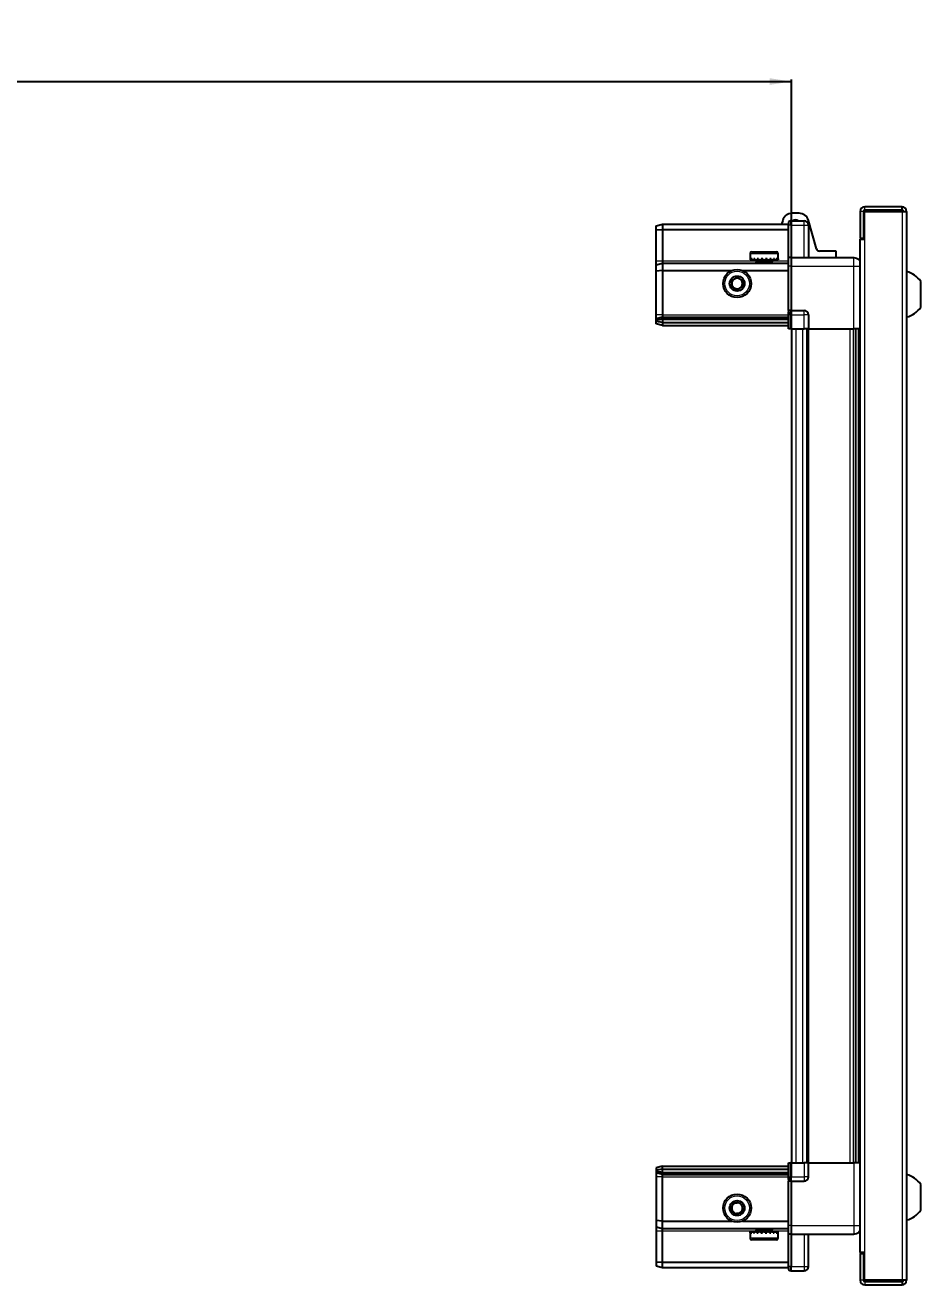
# Model space of a CAD drawing. Header units: millimetres. Extents: x 1256 to 5625, y -75 to 1869.
# Drawn here: x 3602 to 4016, y 1198 to 1781 of the extents above; entities that cross this region are included whole.
import ezdxf

# ---------------------------------------------------------------- set-up
doc = ezdxf.new("R2010")
doc.units = ezdxf.units.MM
doc.layers.add('FORMAT', color=7, linetype='Continuous')
doc.styles.add('SLDTEXTSTYLE0', font='TXT', dxfattribs={"width": 0.75})
doc.dimstyles.new('SLDDIMSTYLE0', dxfattribs={"dimtxt": 20, "dimasz": 10, "dimexe": 0, "dimexo": 0.0625, "dimgap": 5, "dimtad": 2, "dimdec": 1, "dimrnd": 1e-09, "dimzin": 12, "dimdsep": 46, "dimtxsty": 'SLDTEXTSTYLE0', "dimsah": 1, "dimcen": 0.09, "dimadec": 0, "dimazin": 3, "dimtfac": 1, "dimtofl": 0, "dimtmove": 0, "dimatfit": 3, "dimfxl": 0, "dimfrac": 2, "dimtolj": 1, "dimtzin": 12, "dimarcsym": 0})

# ---------------------------------------------------------------- blocks, each defined once
blk = doc.blocks.new('_D_5')
at = {"layer": 'FORMAT'}
for p, q in [((3056.46, 1640.11), (3056.46, 1755.6)), ((3956.46, 1640.11), (3956.46, 1755.6)), ((3056.46, 1754.6), (3956.46, 1754.6))]:
    blk.add_line(p, q, dxfattribs=at)
for points in [[(3056.46, 1754.6), (3066.46, 1753.07), (3066.46, 1756.14)], [(3956.46, 1754.6), (3946.46, 1756.14), (3946.46, 1753.07)]]:
    blk.add_solid(points, dxfattribs=at)
at = {"layer": 'FORMAT', "insert": (3484.29, 1780.39), "char_height": 20, "attachment_point": 1, "style": 'SLDTEXTSTYLE0'}
blk.add_mtext('900', dxfattribs=at)

msp = doc.modelspace()

# ---------------------------------------------------------------- linework, layer by layer
at = {"color": 7, "linetype": 'Continuous', "lineweight": 25}
for p, q in [((3960, 1693.6), (3956.77, 1693.6)), ((3988.31, 1694.5), (3988.31, 1682.1)), ((3989.81, 1694.5), (3989.81, 1682.1)), ((3990.31, 1681.6), (3990.31, 1694.5)), ((3990.31, 1694.5), (4007.71, 1694.5)), ((4007.71, 1696.6), (3990.41, 1696.6)), ((4007.71, 1695.1), (3990.41, 1695.1)), ((4007.71, 1695.1), (4007.71, 1696.6)), ((4007.71, 1694.5), (4009.81, 1694.5)), ((4009.81, 1694.5), (4009.81, 1199.7)), ((3893.81, 1687.8), (3896.81, 1688.6)), ((3893.81, 1685.95), (3893.81, 1687.8)), ((3893.81, 1685.95), (3896.81, 1686.1)), ((3893.81, 1671.6), (3893.81, 1685.95)), ((3896.81, 1688.6), (3896.81, 1686.1)), ((3896.81, 1688.6), (3955.11, 1688.6)), ((3896.81, 1686.1), (3896.81, 1671.6)), ((3896.81, 1686.1), (3955.11, 1686.1)), ((3952.44, 1690.34), (3951.95, 1688.6)), ((3955.98, 1690.1), (3955.11, 1689.6)), ((3955.11, 1689.6), (3955.11, 1688.1)), ((3955.11, 1673.3), (3955.11, 1688.1)), ((3956.31, 1690.1), (3955.98, 1690.1)), ((3956.31, 1688.1), (3956.31, 1690.1)), ((3956.31, 1690.1), (3962.31, 1690.1)), ((3956.31, 1688.1), (3956.31, 1673.3)), ((3964.31, 1688.1), (3964.31, 1673.1)), ((3968.09, 1677.19), (3964.32, 1690.34)), ((3988.21, 1681.6), (3988.21, 1212.6)), ((3988.21, 1681.6), (3990.31, 1681.6)), ((3988.31, 1682.1), (3989.81, 1682.1)), ((3937.31, 1675), (3937.31, 1672.1)), ((3938.11, 1675.8), (3949.51, 1675.8)), ((3950.31, 1672.1), (3950.31, 1675)), ((3977.26, 1676.1), (3969.53, 1676.1)), ((3977.26, 1673.1), (3977.26, 1676.1)), ((3893.81, 1669.8), (3893.81, 1671.6)), ((3893.81, 1669.8), (3896.81, 1670.6)), ((3893.81, 1666.77), (3893.81, 1669.8)), ((3896.81, 1671.6), (3896.81, 1670.6)), ((3896.81, 1670.6), (3896.81, 1667.1)), ((3896.81, 1670.6), (3955.11, 1670.6)), ((3937.31, 1672.1), (3937.35, 1672.1)), ((3937.47, 1672.6), (3937.35, 1672.6)), ((3937.35, 1672.6), (3937.35, 1672.1)), ((3937.35, 1672.1), (3937.47, 1672.1)), ((3937.47, 1672.6), (3937.47, 1672.1)), ((3937.47, 1672.1), (3937.88, 1672.1)), ((3938.22, 1672.6), (3937.88, 1672.6)), ((3937.88, 1672.6), (3937.88, 1672.1)), ((3937.88, 1672.1), (3938.22, 1672.1)), ((3938.22, 1672.6), (3938.22, 1672.1)), ((3938.22, 1672.1), (3938.99, 1672.1)), ((3939.52, 1672.6), (3938.99, 1672.6)), ((3938.99, 1672.6), (3938.99, 1672.1)), ((3938.99, 1672.1), (3939.52, 1672.1)), ((3939.41, 1672.1), (3939.41, 1672)), ((3939.41, 1672), (3948.21, 1672)), ((3939.52, 1672.6), (3939.52, 1672.1)), ((3939.52, 1672.1), (3940.57, 1672.1)), ((3939.81, 1671.6), (3940.5, 1671.12)), ((3939.81, 1671.6), (3947.81, 1671.6)), ((3940.5, 1671.12), (3939.81, 1670.64)), ((3939.81, 1670.64), (3939.81, 1670.6)), ((3939.81, 1670.64), (3947.81, 1670.64)), ((3940.5, 1671.12), (3947.12, 1671.12)), ((3941.23, 1672.6), (3940.57, 1672.6)), ((3940.57, 1672.6), (3940.57, 1672.1)), ((3940.57, 1672.1), (3941.23, 1672.1)), ((3941.23, 1672.6), (3941.23, 1672.1)), ((3941.23, 1672.1), (3942.47, 1672.1)), ((3943.2, 1672.6), (3942.47, 1672.6)), ((3942.47, 1672.6), (3942.47, 1672.1)), ((3942.47, 1672.1), (3942.91, 1672.1)), ((3942.91, 1672.6), (3942.91, 1672.1)), ((3943.2, 1672.6), (3943.2, 1672.1)), ((3943.2, 1672.1), (3944.5, 1672.1)), ((3945.23, 1672.6), (3944.5, 1672.6)), ((3944.5, 1672.6), (3944.5, 1672.1)), ((3944.77, 1672.6), (3944.77, 1672.1)), ((3944.77, 1672.1), (3945.23, 1672.1)), ((3945.23, 1672.6), (3945.23, 1672.1)), ((3945.23, 1672.1), (3946.47, 1672.1)), ((3947.12, 1672.6), (3946.47, 1672.6)), ((3946.47, 1672.6), (3946.47, 1672.1)), ((3946.47, 1672.1), (3947.12, 1672.1)), ((3947.12, 1672.6), (3947.12, 1672.1)), ((3947.12, 1672.1), (3948.17, 1672.1)), ((3947.12, 1671.12), (3947.81, 1671.6)), ((3947.81, 1670.64), (3947.12, 1671.12)), ((3947.81, 1670.6), (3947.81, 1670.64)), ((3948.69, 1672.6), (3948.17, 1672.6)), ((3948.17, 1672.6), (3948.17, 1672.1)), ((3948.17, 1672.1), (3948.69, 1672.1)), ((3948.21, 1672), (3948.21, 1672.1)), ((3948.69, 1672.6), (3948.69, 1672.1)), ((3948.69, 1672.1), (3949.45, 1672.1)), ((3949.78, 1672.6), (3949.45, 1672.6)), ((3949.45, 1672.6), (3949.45, 1672.1)), ((3949.45, 1672.1), (3949.78, 1672.1)), ((3949.78, 1672.6), (3949.78, 1672.1)), ((3949.78, 1672.1), (3950.17, 1672.1)), ((3950.28, 1672.6), (3950.17, 1672.6)), ((3950.17, 1672.6), (3950.17, 1672.1)), ((3950.17, 1672.1), (3950.28, 1672.1)), ((3950.28, 1672.6), (3950.28, 1672.1)), ((3950.28, 1672.1), (3950.31, 1672.1)), ((3955.11, 1673.1), (3955.11, 1673.3)), ((3956.31, 1673.1), (3955.11, 1673.1)), ((3955.11, 1669.1), (3955.11, 1673.1)), ((3955.11, 1648.8), (3955.11, 1669.1)), ((3956.31, 1673.3), (3956.31, 1673.1)), ((3956.31, 1673.1), (3956.31, 1669.1)), ((3956.31, 1673.1), (3985.31, 1673.1)), ((3956.31, 1669.1), (3956.31, 1648.8)), ((3896.81, 1667.1), (3893.81, 1666.77)), ((3893.81, 1646.6), (3893.81, 1666.77)), ((3896.81, 1667.1), (3896.81, 1646.6)), ((3896.81, 1667.1), (3928.81, 1667.1)), ((3933.81, 1667.1), (3955.11, 1667.1)), ((4016.41, 1650.1), (4016.41, 1662.1)), ((3893.81, 1644.8), (3893.81, 1646.6)), ((3896.81, 1645.6), (3893.81, 1644.8)), ((3893.81, 1644.06), (3893.81, 1644.8)), ((3896.81, 1644.6), (3893.81, 1644.06)), ((3896.81, 1646.6), (3896.81, 1645.6)), ((3896.81, 1645.6), (3896.81, 1644.6)), ((3896.81, 1645.6), (3955.11, 1645.6)), ((3896.81, 1644.6), (3896.81, 1643.1)), ((3896.81, 1644.6), (3955.11, 1644.6)), ((3955.11, 1648.6), (3955.11, 1648.8)), ((3956.31, 1648.6), (3955.11, 1648.6)), ((3955.11, 1648.6), (3955.11, 1647.93)), ((3955.11, 1640.1), (3955.11, 1647.93)), ((3955.98, 1646.6), (3955.98, 1640.1)), ((3956.31, 1648.8), (3956.31, 1648.6)), ((3956.31, 1646.6), (3956.31, 1648.6)), ((3956.31, 1646.6), (3956.31, 1648.6)), ((3956.31, 1648.6), (3962.31, 1648.6)), ((3956.31, 1646.6), (3956.31, 1640.1)), ((3964.31, 1646.6), (3964.31, 1640.1)), ((3893.81, 1643.56), (3893.81, 1644.06)), ((3893.81, 1642.41), (3893.81, 1643.56)), ((3896.81, 1643.1), (3893.81, 1643.56)), ((3896.81, 1641.6), (3893.81, 1642.41)), ((3896.81, 1643.1), (3955.11, 1643.1)), ((3896.81, 1643.1), (3896.81, 1641.6)), ((3896.81, 1641.6), (3955.11, 1641.6)), ((3955.98, 1640.1), (3955.11, 1640.1)), ((3956.31, 1640.1), (3955.98, 1640.1)), ((3956.31, 1640.1), (3962.31, 1640.1)), ((3956.46, 1640.1), (3956.46, 1254.1)), ((3964.31, 1640.1), (3962.31, 1640.1)), ((3963.66, 1640.1), (3963.66, 1254.1)), ((3964.31, 1640.1), (3985.31, 1640.1)), ((3986.33, 1254.1), (3986.33, 1640.1)), ((3986.37, 1254.1), (3986.37, 1640.1)), ((3988.16, 1640.1), (3988.16, 1254.1)), ((3955.11, 1246.28), (3955.11, 1254.1)), ((3955.11, 1254.1), (3955.98, 1254.1)), ((3955.98, 1254.1), (3955.98, 1254.1)), ((3955.98, 1254.1), (3955.98, 1247.6)), ((3956.31, 1254.1), (3955.98, 1254.1)), ((3956.31, 1254.1), (3956.31, 1247.6)), ((3956.31, 1254.1), (3956.31, 1254.1)), ((3956.31, 1254.1), (3956.31, 1247.6)), ((3956.31, 1254.1), (3962.31, 1254.1)), ((3964.31, 1254.1), (3962.31, 1254.1)), ((3964.31, 1247.6), (3964.31, 1254.1)), ((3964.31, 1254.1), (3985.31, 1254.1)), ((3896.81, 1252.6), (3893.81, 1251.8)), ((3893.81, 1251.8), (3893.81, 1250.65)), ((3896.81, 1251.1), (3893.81, 1250.65)), ((3893.81, 1250.65), (3893.81, 1250.15)), ((3896.81, 1249.6), (3893.81, 1250.15)), ((3893.81, 1250.15), (3893.81, 1249.41)), ((3896.81, 1248.6), (3893.81, 1249.41)), ((3893.81, 1249.41), (3893.81, 1247.6)), ((3896.81, 1251.1), (3896.81, 1252.6)), ((3896.81, 1252.6), (3955.11, 1252.6)), ((3896.81, 1251.1), (3955.11, 1251.1)), ((3896.81, 1249.6), (3896.81, 1251.1)), ((3896.81, 1249.6), (3955.11, 1249.6)), ((3896.81, 1248.6), (3896.81, 1249.6)), ((3896.81, 1248.6), (3955.11, 1248.6)), ((3896.81, 1247.6), (3896.81, 1248.6)), ((3893.81, 1247.6), (3893.81, 1227.44)), ((3896.81, 1227.1), (3896.81, 1247.6)), ((3955.11, 1246.28), (3955.11, 1245.6)), ((3956.31, 1245.6), (3955.11, 1245.6)), ((3955.11, 1245.4), (3955.11, 1245.6)), ((3955.11, 1225.1), (3955.11, 1245.4)), ((3956.31, 1245.6), (3956.31, 1247.6)), ((3956.31, 1245.6), (3956.31, 1245.4)), ((3956.31, 1245.6), (3962.31, 1245.6)), ((3956.31, 1245.4), (3956.31, 1225.1)), ((4016.41, 1232.1), (4016.41, 1244.1)), ((3896.81, 1227.1), (3893.81, 1227.44)), ((3893.81, 1227.44), (3893.81, 1224.41)), ((3896.81, 1227.1), (3928.81, 1227.1)), ((3896.81, 1223.6), (3896.81, 1227.1)), ((3933.81, 1227.1), (3955.11, 1227.1)), ((3955.11, 1221.1), (3955.11, 1225.1)), ((3956.31, 1225.1), (3956.31, 1221.1)), ((3893.81, 1224.41), (3896.81, 1223.6)), ((3893.81, 1224.41), (3893.81, 1222.6)), ((3893.81, 1222.6), (3893.81, 1208.26)), ((3896.81, 1223.6), (3955.11, 1223.6)), ((3896.81, 1222.6), (3896.81, 1223.6)), ((3896.81, 1208.1), (3896.81, 1222.6)), ((3937.31, 1222.1), (3937.31, 1219.2)), ((3937.33, 1222.1), (3937.31, 1222.1)), ((3937.33, 1221.6), (3937.33, 1222.1)), ((3937.43, 1222.1), (3937.33, 1222.1)), ((3937.33, 1221.6), (3937.43, 1221.6)), ((3937.43, 1221.6), (3937.43, 1222.1)), ((3937.8, 1222.1), (3937.43, 1222.1)), ((3937.8, 1221.6), (3937.8, 1222.1)), ((3938.12, 1222.1), (3937.8, 1222.1)), ((3937.8, 1221.6), (3938.12, 1221.6)), ((3938.12, 1221.6), (3938.12, 1222.1)), ((3938.86, 1222.1), (3938.12, 1222.1)), ((3938.86, 1221.6), (3938.86, 1222.1)), ((3939.37, 1222.1), (3938.86, 1222.1)), ((3938.86, 1221.6), (3939.37, 1221.6)), ((3939.37, 1221.6), (3939.37, 1222.1)), ((3940.4, 1222.1), (3939.37, 1222.1)), ((3939.41, 1222.2), (3939.41, 1222.1)), ((3948.21, 1222.2), (3939.41, 1222.2)), ((3939.81, 1223.6), (3939.81, 1223.57)), ((3939.81, 1223.57), (3940.5, 1223.09)), ((3947.81, 1223.57), (3939.81, 1223.57)), ((3940.5, 1223.09), (3939.81, 1222.6)), ((3947.81, 1222.6), (3939.81, 1222.6)), ((3940.4, 1221.6), (3940.4, 1222.1)), ((3941.05, 1222.1), (3940.4, 1222.1)), ((3940.4, 1221.6), (3941.05, 1221.6)), ((3947.12, 1223.09), (3940.5, 1223.09)), ((3941.05, 1221.6), (3941.05, 1222.1)), ((3942.28, 1222.1), (3941.05, 1222.1)), ((3942.28, 1221.6), (3942.28, 1222.1)), ((3942.77, 1222.1), (3942.28, 1222.1)), ((3942.28, 1221.6), (3943, 1221.6)), ((3942.77, 1221.6), (3942.77, 1222.1)), ((3943, 1221.6), (3943, 1222.1)), ((3944.3, 1222.1), (3943, 1222.1)), ((3944.3, 1221.6), (3944.3, 1222.1)), ((3944.3, 1221.6), (3945.04, 1221.6)), ((3944.64, 1221.6), (3944.64, 1222.1)), ((3945.04, 1222.1), (3944.64, 1222.1)), ((3945.04, 1221.6), (3945.04, 1222.1)), ((3946.28, 1222.1), (3945.04, 1222.1)), ((3946.28, 1221.6), (3946.28, 1222.1)), ((3946.95, 1222.1), (3946.28, 1222.1)), ((3946.28, 1221.6), (3946.95, 1221.6)), ((3946.95, 1221.6), (3946.95, 1222.1)), ((3948.02, 1222.1), (3946.95, 1222.1)), ((3947.12, 1223.09), (3947.81, 1223.57)), ((3947.81, 1222.6), (3947.12, 1223.09)), ((3947.81, 1223.57), (3947.81, 1223.6)), ((3948.02, 1221.6), (3948.02, 1222.1)), ((3948.55, 1222.1), (3948.02, 1222.1)), ((3948.02, 1221.6), (3948.55, 1221.6)), ((3948.21, 1222.1), (3948.21, 1222.2)), ((3948.55, 1221.6), (3948.55, 1222.1)), ((3949.34, 1222.1), (3948.55, 1222.1)), ((3949.34, 1221.6), (3949.34, 1222.1)), ((3949.7, 1222.1), (3949.34, 1222.1)), ((3949.34, 1221.6), (3949.7, 1221.6)), ((3949.7, 1221.6), (3949.7, 1222.1)), ((3950.13, 1222.1), (3949.7, 1222.1)), ((3950.13, 1221.6), (3950.13, 1222.1)), ((3950.26, 1222.1), (3950.13, 1222.1)), ((3950.13, 1221.6), (3950.26, 1221.6)), ((3950.26, 1221.6), (3950.26, 1222.1)), ((3950.31, 1222.1), (3950.26, 1222.1)), ((3950.31, 1219.2), (3950.31, 1222.1)), ((3956.31, 1221.1), (3955.11, 1221.1)), ((3955.11, 1220.9), (3955.11, 1221.1)), ((3955.11, 1206.1), (3955.11, 1220.9)), ((3956.31, 1221.1), (3956.31, 1220.9)), ((3956.31, 1221.1), (3985.31, 1221.1)), ((3956.31, 1220.9), (3956.31, 1206.1)), ((3956.31, 1220.9), (3956.31, 1206.1)), ((3964.31, 1206.1), (3964.31, 1221.1)), ((3949.51, 1218.4), (3938.11, 1218.4)), ((3893.81, 1208.26), (3896.81, 1208.1)), ((3893.81, 1208.26), (3893.81, 1206.41)), ((3896.81, 1208.1), (3955.11, 1208.1)), ((3896.81, 1205.6), (3896.81, 1208.1)), ((3990.31, 1212.6), (3988.21, 1212.6)), ((3988.31, 1212.1), (3989.81, 1212.1)), ((3988.31, 1212.1), (3988.31, 1199.7)), ((3989.81, 1212.1), (3989.81, 1199.7)), ((3990.31, 1199.7), (3990.31, 1212.6)), ((3893.81, 1206.41), (3896.81, 1205.6)), ((3896.81, 1205.6), (3955.11, 1205.6)), ((3955.11, 1206.1), (3955.11, 1204.6)), ((3955.11, 1204.6), (3955.98, 1204.1)), ((3956.31, 1204.1), (3955.98, 1204.1)), ((3956.31, 1204.1), (3956.31, 1206.1)), ((3956.31, 1204.1), (3962.31, 1204.1)), ((4007.71, 1199.7), (3990.31, 1199.7)), ((3990.41, 1199.1), (4007.71, 1199.1)), ((3990.41, 1197.6), (4007.71, 1197.6)), ((4009.81, 1199.7), (4007.71, 1199.7)), ((4007.71, 1199.1), (4007.71, 1197.6))]:
    msp.add_line(p, q, dxfattribs=at)
at = {"color": 8, "linetype": 'Continuous', "lineweight": 18}
for p, q in [((3989.81, 1694.5), (3988.31, 1694.5)), ((3990.41, 1695.1), (3990.41, 1696.6)), ((4007.71, 1694.5), (4007.71, 1199.7)), ((3956.31, 1688.1), (3955.11, 1688.1)), ((3956.31, 1688.1), (3962.31, 1688.1)), ((3962.31, 1688.1), (3962.31, 1690.1)), ((3962.31, 1688.1), (3964.31, 1688.1)), ((3962.31, 1673.1), (3962.31, 1688.1)), ((3990.31, 1681.6), (3990.31, 1212.6)), ((3937.31, 1675), (3950.31, 1675)), ((3893.81, 1671.6), (3896.81, 1671.6)), ((3896.81, 1671.6), (3939.81, 1671.6)), ((3947.81, 1671.6), (3955.11, 1671.6)), ((3955.11, 1673.3), (3956.31, 1673.3)), ((3956.31, 1669.1), (3955.11, 1669.1)), ((3956.31, 1669.1), (3985.31, 1669.1)), ((3985.31, 1640.1), (3985.31, 1669.1)), ((3896.81, 1646.6), (3893.81, 1646.6)), ((3896.81, 1646.6), (3955.11, 1646.6)), ((3955.11, 1648.8), (3956.31, 1648.8)), ((3956.31, 1646.6), (3955.98, 1646.6)), ((3956.31, 1646.6), (3962.31, 1646.6)), ((3962.31, 1646.6), (3962.31, 1648.6)), ((3962.31, 1640.1), (3962.31, 1646.6)), ((3964.31, 1646.6), (3962.31, 1646.6)), ((3958.46, 1640.1), (3958.46, 1254.1)), ((3961.66, 1640.1), (3961.66, 1254.1)), ((3964.31, 1640.1), (3964.31, 1254.1)), ((3983.71, 1254.1), (3983.71, 1640.1)), ((3985.13, 1640.1), (3985.13, 1254.1)), ((3987.58, 1254.1), (3987.58, 1640.1)), ((3956.31, 1254.1), (3955.98, 1254.1)), ((3962.31, 1254.1), (3962.31, 1247.6)), ((3985.31, 1254.1), (3985.31, 1225.1)), ((3896.81, 1247.6), (3893.81, 1247.6)), ((3896.81, 1247.6), (3955.11, 1247.6)), ((3956.31, 1245.4), (3955.11, 1245.4)), ((3956.31, 1247.6), (3955.98, 1247.6)), ((3956.31, 1247.6), (3962.31, 1247.6)), ((3964.31, 1247.6), (3962.31, 1247.6)), ((3962.31, 1247.6), (3962.31, 1245.6)), ((3956.31, 1225.1), (3955.11, 1225.1)), ((3956.31, 1225.1), (3985.31, 1225.1)), ((3893.81, 1222.6), (3896.81, 1222.6)), ((3896.81, 1222.6), (3939.81, 1222.6)), ((3950.31, 1219.2), (3937.31, 1219.2)), ((3947.81, 1222.6), (3955.11, 1222.6)), ((3956.31, 1220.9), (3955.11, 1220.9)), ((3962.31, 1221.1), (3962.31, 1206.1)), ((3956.31, 1206.1), (3955.11, 1206.1)), ((3956.31, 1206.1), (3962.31, 1206.1)), ((3962.31, 1206.1), (3964.31, 1206.1)), ((3962.31, 1206.1), (3962.31, 1204.1)), ((3989.81, 1199.7), (3988.31, 1199.7)), ((3990.41, 1199.1), (3990.41, 1197.6))]:
    msp.add_line(p, q, dxfattribs=at)
at = {"color": 7, "linetype": 'Continuous', "lineweight": 25}
for centre, radius in [((3931.31, 1661.1), 6.5), ((3931.31, 1661.1), 3.46), ((3931.31, 1233.1), 6.5), ((3931.31, 1233.1), 3.46)]:
    msp.add_circle(centre, radius, dxfattribs=at)
at = {"color": 8, "linetype": 'Continuous', "lineweight": 18}
for centre in [(3931.31, 1661.1), (3931.31, 1233.1)]:
    msp.add_circle(centre, 5.7, dxfattribs=at)
at = {"color": 7, "linetype": 'Continuous', "lineweight": 25}
for centre, radius, start, end in [((3956.77, 1689.1), 4.5, 90, 164), ((3960, 1689.1), 4.5, 16, 90), ((3990.41, 1694.5), 2.1, 90, 180), ((3990.41, 1694.5), 0.6, 90, 180), ((4007.71, 1694.5), 2.1, 0, 90), ((4007.71, 1694.5), 0.6, 0, 90), ((3958.36, 1688.7), 1.9, 47.4631, 132.5369), ((3962.31, 1688.1), 2, 0, 90), ((3938.11, 1675), 0.8, 90, 180), ((3949.51, 1675), 0.8, 0, 90), ((3969.53, 1677.6), 1.5, 196, 270), ((3939.41, 1671.6), 0.4, 0, 90), ((3948.21, 1671.6), 0.4, 90, 180), ((3931.31, 1661.1), 2.5, 120.74103, 180.74103), ((3931.31, 1661.1), 2.5, 60.74103, 120.74103), ((3931.31, 1661.1), 2.5, 0.74103, 60.74103), ((4006.79, 1655.08), 11.91, 36.1266, 75.29965), ((3931.31, 1661.1), 2.5, 180.74103, 240.74103), ((3931.31, 1661.1), 2.5, 240.74103, 300.74103), ((3931.31, 1661.1), 2.5, 300.74103, 0.74103), ((3962.31, 1646.6), 2, 0, 90), ((4006.79, 1657.13), 11.91, 284.70035, 323.8734), ((4006.79, 1237.08), 11.91, 36.1266, 75.29965), ((3962.31, 1247.6), 2, 270, 0), ((3931.31, 1233.1), 2.5, 155.91157, 215.91157), ((3931.31, 1233.1), 2.5, 95.91157, 155.91157), ((3931.31, 1233.1), 2.5, 215.91157, 275.91157), ((3931.31, 1233.1), 2.5, 35.91157, 95.91157), ((3931.31, 1233.1), 2.5, 275.91157, 335.91157), ((3931.31, 1233.1), 2.5, 335.91157, 35.91157), ((4006.79, 1239.13), 11.91, 284.70035, 323.8734), ((3938.11, 1219.2), 0.8, 180, 270), ((3939.41, 1222.6), 0.4, 270, 0), ((3948.21, 1222.6), 0.4, 180, 270), ((3949.51, 1219.2), 0.8, 270, 0), ((3962.31, 1206.1), 2, 270, 0), ((3990.41, 1199.7), 2.1, 180, 270), ((3990.41, 1199.7), 0.6, 180, 270), ((4007.71, 1199.7), 0.6, 270, 0), ((4007.71, 1199.7), 2.1, 270, 0)]:
    msp.add_arc(centre, radius, start, end, dxfattribs=at)
for centre, start_param, end_param in [((3952.51, 1646.6), 0, 0.722734), ((3952.51, 1247.6), 5.560451, 6.283185)]:
    msp.add_ellipse(centre, major_axis=(3.46, 0), ratio=0.57735, start_param=start_param, end_param=end_param, dxfattribs=at)
for points, knots in [([(3985.31, 1673.1), (3985.75, 1673.06), (3986.43, 1672.99), (3987.24, 1672.55), (3987.8, 1672.11), (3988.08, 1671.74), (3988.21, 1671.56)], [0, 0, 0, 0, 0.3842982, 0.5911726, 0.8024372, 1, 1, 1, 1]), ([(3928.79, 1662.52), (3929.24, 1662.78), (3930.06, 1663.27), (3930.89, 1663.76), (3931.27, 1663.99)], [0, 0, 0, 0, 0.534686, 1, 1, 1, 1]), ([(3928.83, 1659.63), (3928.83, 1659.75), (3928.82, 1660.35), (3928.81, 1661.35), (3928.8, 1662.17), (3928.79, 1662.52)], [0, 0, 0, 0, 0.133125, 0.637099, 1, 1, 1, 1]), ([(3931.27, 1663.99), (3931.72, 1663.74), (3932.57, 1663.27), (3933.4, 1662.8), (3933.79, 1662.58)], [0, 0, 0, 0, 0.534686, 1, 1, 1, 1]), ([(3933.79, 1662.58), (3933.8, 1662.24), (3933.81, 1661.41), (3933.82, 1660.42), (3933.83, 1659.82), (3933.83, 1659.69)], [0, 0, 0, 0, 0.362901, 0.866875, 1, 1, 1, 1]), ([(3931.35, 1658.22), (3930.9, 1658.47), (3930.06, 1658.94), (3929.22, 1659.41), (3928.83, 1659.63)], [0, 0, 0, 0, 0.534686, 1, 1, 1, 1]), ([(3933.83, 1659.69), (3933.39, 1659.43), (3932.56, 1658.94), (3931.73, 1658.45), (3931.35, 1658.22)], [0, 0, 0, 0, 0.534686, 1, 1, 1, 1]), ([(3988.16, 1640.1), (3988.12, 1640.1), (3987.9, 1640.1), (3987.18, 1640.1), (3986.22, 1640.1), (3985.57, 1640.1), (3985.31, 1640.1)], [0, 0, 0, 0, 0.071707, 0.420979, 0.770251, 1, 1, 1, 1]), ([(3988.16, 1254.1), (3988.12, 1254.1), (3987.9, 1254.1), (3987.18, 1254.1), (3986.22, 1254.1), (3985.57, 1254.1), (3985.31, 1254.1)], [0, 0, 0, 0, 0.071707, 0.420979, 0.770251, 1, 1, 1, 1]), ([(3928.44, 1232.81), (3928.65, 1233.28), (3929.04, 1234.16), (3929.44, 1235.03), (3929.62, 1235.44)], [0, 0, 0, 0, 0.534686, 1, 1, 1, 1]), ([(3930.13, 1230.47), (3929.83, 1230.89), (3929.26, 1231.67), (3928.7, 1232.45), (3928.44, 1232.81)], [0, 0, 0, 0, 0.534686, 1, 1, 1, 1]), ([(3929.62, 1235.44), (3929.96, 1235.48), (3930.78, 1235.56), (3931.77, 1235.67), (3932.36, 1235.73), (3932.49, 1235.74)], [0, 0, 0, 0, 0.362901, 0.866875, 1, 1, 1, 1]), ([(3933, 1230.77), (3932.88, 1230.75), (3932.28, 1230.69), (3931.29, 1230.59), (3930.48, 1230.5), (3930.13, 1230.47)], [0, 0, 0, 0, 0.133125, 0.637099, 1, 1, 1, 1]), ([(3932.49, 1235.74), (3932.79, 1235.32), (3933.36, 1234.54), (3933.92, 1233.76), (3934.18, 1233.4)], [0, 0, 0, 0, 0.534686, 1, 1, 1, 1]), ([(3934.18, 1233.4), (3933.97, 1232.93), (3933.58, 1232.05), (3933.19, 1231.17), (3933, 1230.77)], [0, 0, 0, 0, 0.534686, 1, 1, 1, 1]), ([(3985.31, 1221.1), (3985.75, 1221.15), (3986.43, 1221.22), (3987.24, 1221.66), (3987.8, 1222.1), (3988.08, 1222.47), (3988.21, 1222.65)], [0, 0, 0, 0, 0.384298, 0.591173, 0.802437, 1, 1, 1, 1])]:
    msp.add_open_spline(points, degree=3, knots=knots, dxfattribs=at)
at = {"color": 8, "linetype": 'Continuous', "lineweight": 18}
for points in [[(3985.31, 1669.1), (3985.31, 1669.63), (3985.31, 1670.68), (3985.31, 1672), (3985.31, 1672.92), (3985.31, 1673.04), (3985.31, 1673.1)], [(3985.31, 1225.1), (3985.31, 1224.58), (3985.31, 1223.53), (3985.31, 1222.21), (3985.31, 1221.28), (3985.31, 1221.16), (3985.31, 1221.1)]]:
    msp.add_open_spline(points, degree=3, dxfattribs=at)
for points in [[(3985.31, 1669.1), (3985.75, 1669.1), (3986.43, 1669.1), (3987.24, 1669.1), (3987.8, 1669.1), (3988.08, 1669.1), (3988.21, 1669.1)], [(3985.31, 1225.1), (3985.75, 1225.1), (3986.43, 1225.1), (3987.24, 1225.1), (3987.8, 1225.1), (3988.08, 1225.1), (3988.21, 1225.1)]]:
    msp.add_open_spline(points, degree=3, knots=[0, 0, 0, 0, 0.384298, 0.591173, 0.802437, 1, 1, 1, 1], dxfattribs=at)

# ---------------------------------------------------------------- dimensions: what is measured, and where the dimension line sits
at = {"layer": 'FORMAT'}
dim = msp.add_linear_dim(base=(3956.46, 1754.6), p1=(3056.46, 1640.1), p2=(3956.46, 1640.1), angle=0, dimstyle='SLDDIMSTYLE0', dxfattribs=at)
dim.commit()
dim.dimension.update_dxf_attribs({"geometry": '_D_5', "text_midpoint": (3506.46, 1754.6), "dimtype": 160})

doc.saveas('drawing.dxf')
